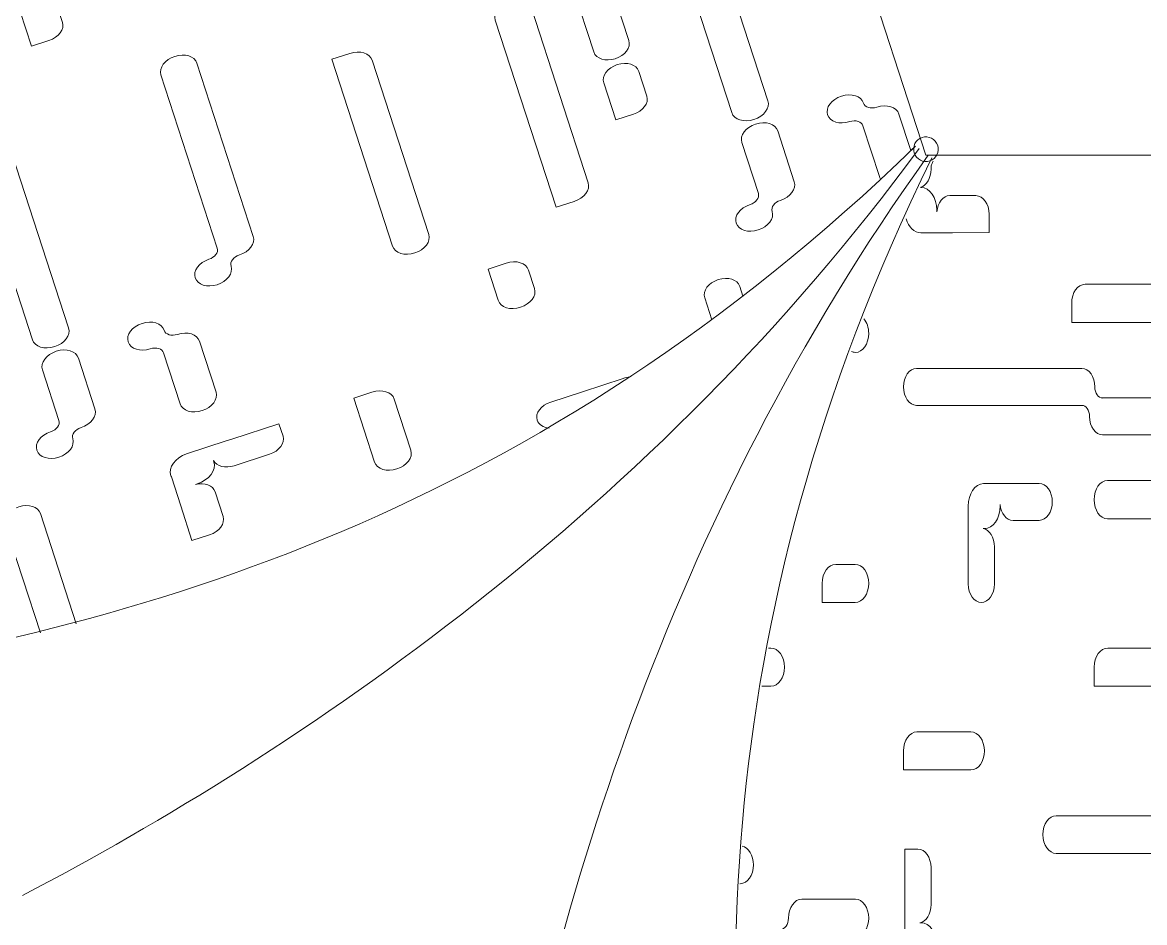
# Model space of a CAD drawing. Header units: inches. Extents: x 70 to 1671, y -1124 to -34.
# Drawn here: x 733.8 to 870.4, y -1014.5 to -904.9 of the extents above; entities that cross this region are included whole.
import ezdxf

# ---------------------------------------------------------------- set-up
doc = ezdxf.new("R2010")
doc.units = ezdxf.units.IN
doc.header["$MEASUREMENT"] = 0
doc.layers.add('creasing lines + designs', color=7, linetype='Continuous')
doc.layers.add('red cutouts', color=7, linetype='Continuous')

# ---------------------------------------------------------------- blocks, each defined once
blk = doc.blocks.new('block 26')
at = {"layer": 'creasing lines + designs', "color": 3, "lineweight": 5}
for points, knots in [([(844.64, -921.8), (844.54, -921.99), (844.46, -922.17), (844.37, -922.36), (844.37, -922.36), (844.37, -922.77), (844.37, -922.77), (844.37, -923.86), (843.83, -924.74), (843.12, -924.96), (843.11, -924.97), (843.11, -924.99), (843.1, -925), (843.11, -925), (843.12, -924.99), (843.14, -924.99), (844.21, -924.99), (845.08, -926.23), (845.08, -927.75), (845.08, -927.81), (845.08, -927.88), (845.07, -927.95), (845.07, -927.95), (845.08, -927.95), (845.08, -927.95), (845.17, -926.83), (845.84, -925.98), (846.65, -925.98), (846.65, -925.98), (849.84, -925.98), (849.84, -925.98), (850.72, -925.98), (851.43, -926.98), (851.43, -928.23), (851.43, -928.23), (851.43, -930.48), (851.43, -930.48), (851.43, -930.48), (846.98, -930.49), (846.98, -930.49), (846.98, -930.49), (843.3, -930.49), (843.3, -930.49), (843.25, -930.49), (843.19, -930.5), (843.14, -930.5), (842.33, -930.5), (841.63, -929.79), (841.34, -928.8)], [0, 0, 0, 0, 1, 1, 1, 2, 2, 2, 3, 3, 3, 4, 4, 4, 5, 5, 5, 6, 6, 6, 7, 7, 7, 8, 8, 8, 9, 9, 9, 10, 10, 10, 11, 11, 11, 12, 12, 12, 13, 13, 13, 14, 14, 14, 15, 15, 15, 16, 16, 16, 16]), ([(863.13, -936.77), (863.13, -936.77), (885.45, -936.77), (885.45, -936.77), (886.36, -936.77), (887.09, -937.8), (887.09, -939.09), (887.09, -940.38), (886.36, -941.41), (885.45, -941.41), (885.45, -941.41), (861.49, -941.41), (861.49, -941.41), (861.49, -941.41), (861.49, -939.09), (861.49, -939.09), (861.49, -937.8), (862.22, -936.77), (863.13, -936.77)], [0, 0, 0, 0, 1, 1, 1, 2, 2, 2, 3, 3, 3, 4, 4, 4, 5, 5, 5, 6, 6, 6, 6]), ([(836.2, -940.98), (836.56, -941.4), (836.78, -942.04), (836.78, -942.75), (836.78, -944.03), (836.06, -945.06), (835.16, -945.06), (834.99, -945.06), (834.83, -945.02), (834.68, -944.96)], [0, 0, 0, 0, 1, 1, 1, 2, 2, 2, 3, 3, 3, 3]), ([(842.61, -947.02), (842.61, -947.02), (862.72, -947.02), (862.72, -947.02), (863.6, -947.02), (864.31, -948.02), (864.31, -949.26), (864.31, -950.01), (864.73, -950.61), (865.26, -950.61), (865.26, -950.61), (865.27, -950.62), (865.27, -950.62), (865.27, -950.62), (865.27, -950.61), (865.27, -950.61), (865.27, -950.61), (873.26, -950.61), (873.26, -950.61), (874.14, -950.61), (874.84, -951.61), (874.84, -952.86), (874.84, -954.1), (874.14, -955.1), (873.26, -955.1), (873.26, -955.1), (873.25, -955.1), (873.25, -955.1), (873.25, -955.1), (873.25, -955.11), (873.25, -955.11), (873.25, -955.11), (865.26, -955.11), (865.26, -955.11), (864.38, -955.11), (863.67, -954.11), (863.67, -952.86), (863.67, -952.11), (863.25, -951.51), (862.72, -951.51), (862.72, -951.51), (842.61, -951.51), (842.61, -951.51), (841.73, -951.51), (841.02, -950.51), (841.02, -949.26), (841.02, -948.02), (841.73, -947.02), (842.61, -947.02)], [0, 0, 0, 0, 1, 1, 1, 2, 2, 2, 3, 3, 3, 4, 4, 4, 5, 5, 5, 6, 6, 6, 7, 7, 7, 8, 8, 8, 9, 9, 9, 10, 10, 10, 11, 11, 11, 12, 12, 12, 13, 13, 13, 14, 14, 14, 15, 15, 15, 16, 16, 16, 16]), ([(852.78, -963.77), (852.78, -965.29), (851.91, -966.52), (850.84, -966.52), (850.79, -966.52), (850.74, -966.51), (850.7, -966.51), (850.7, -966.51), (850.7, -966.51), (850.7, -966.51), (851.48, -966.65), (852.09, -967.59), (852.09, -968.75), (852.09, -968.75), (852.09, -973.25), (852.09, -973.25), (852.09, -974.5), (851.38, -975.5), (850.49, -975.5), (849.61, -975.5), (848.9, -974.5), (848.9, -973.25), (848.9, -973.25), (848.9, -969.21), (848.9, -969.21), (848.9, -969.21), (848.9, -969.21), (848.9, -969.21), (848.9, -969.21), (848.9, -964.01), (848.9, -964.01), (848.9, -963.93), (848.89, -963.85), (848.89, -963.77), (848.89, -962.29), (849.72, -961.08), (850.76, -961.02), (850.76, -961.02), (850.77, -961.01), (850.77, -961.01), (850.77, -961.01), (852.76, -961.01), (852.76, -961.01), (852.76, -961.01), (854.86, -961.01), (854.86, -961.01), (854.86, -961.01), (857.54, -961.01), (857.54, -961.01), (858.42, -961.01), (859.13, -962.01), (859.13, -963.26), (859.13, -964.51), (858.42, -965.51), (857.54, -965.51), (857.54, -965.51), (854.35, -965.51), (854.35, -965.51), (853.54, -965.51), (852.88, -964.67), (852.78, -963.57), (852.78, -963.57), (852.78, -963.57), (852.78, -963.57), (852.78, -963.64), (852.78, -963.7), (852.78, -963.77)], [0, 0, 0, 0, 1, 1, 1, 2, 2, 2, 3, 3, 3, 4, 4, 4, 5, 5, 5, 6, 6, 6, 7, 7, 7, 8, 8, 8, 9, 9, 9, 10, 10, 10, 11, 11, 11, 12, 12, 12, 13, 13, 13, 14, 14, 14, 15, 15, 15, 16, 16, 16, 17, 17, 17, 18, 18, 18, 19, 19, 19, 20, 20, 20, 21, 21, 21, 22, 22, 22, 22]), ([(888.18, -960.67), (889.09, -960.67), (889.82, -961.7), (889.82, -962.99), (889.82, -962.99), (889.82, -965.31), (889.82, -965.31), (889.82, -965.31), (865.85, -965.31), (865.85, -965.31), (864.94, -965.31), (864.22, -964.27), (864.22, -962.99), (864.22, -961.7), (864.94, -960.67), (865.85, -960.67), (865.85, -960.67), (888.18, -960.67), (888.18, -960.67)], [0, 0, 0, 0, 1, 1, 1, 2, 2, 2, 3, 3, 3, 4, 4, 4, 5, 5, 5, 6, 6, 6, 6]), ([(835.14, -975.5), (835.14, -975.5), (831.13, -975.5), (831.13, -975.5), (831.13, -975.5), (831.13, -973.18), (831.13, -973.18), (831.13, -971.9), (831.86, -970.87), (832.77, -970.87), (832.77, -970.87), (835.14, -970.87), (835.14, -970.87), (836.06, -970.87), (836.78, -971.9), (836.78, -973.18), (836.78, -974.47), (836.06, -975.5), (835.14, -975.5)], [0, 0, 0, 0, 1, 1, 1, 2, 2, 2, 3, 3, 3, 4, 4, 4, 5, 5, 5, 6, 6, 6, 6]), ([(824.59, -981.06), (824.59, -981.06), (824.89, -981.06), (824.89, -981.06), (825.8, -981.06), (826.53, -982.09), (826.53, -983.38), (826.53, -984.67), (825.8, -985.7), (824.89, -985.7), (824.89, -985.7), (823.76, -985.7), (823.76, -985.7)], [0, 0, 0, 0, 1, 1, 1, 2, 2, 2, 3, 3, 3, 4, 4, 4, 4]), ([(889.79, -983.38), (889.79, -984.67), (889.07, -985.7), (888.16, -985.7), (888.16, -985.7), (864.24, -985.7), (864.24, -985.7), (864.24, -985.7), (864.24, -983.38), (864.24, -983.38), (864.24, -982.09), (864.97, -981.06), (865.88, -981.06), (865.88, -981.06), (888.16, -981.06), (888.16, -981.06), (889.07, -981.06), (889.79, -982.09), (889.79, -983.38)], [0, 0, 0, 0, 1, 1, 1, 2, 2, 2, 3, 3, 3, 4, 4, 4, 5, 5, 5, 6, 6, 6, 6]), ([(842.66, -991.26), (842.66, -991.26), (849.22, -991.26), (849.22, -991.26), (850.13, -991.26), (850.86, -992.29), (850.86, -993.58), (850.86, -994.87), (850.13, -995.9), (849.22, -995.9), (849.22, -995.9), (841.02, -995.9), (841.02, -995.9), (841.02, -995.9), (841.02, -993.58), (841.02, -993.58), (841.02, -992.29), (841.75, -991.26), (842.66, -991.26)], [0, 0, 0, 0, 1, 1, 1, 2, 2, 2, 3, 3, 3, 4, 4, 4, 5, 5, 5, 6, 6, 6, 6]), ([(859.62, -1001.46), (859.62, -1001.46), (881.8, -1001.46), (881.8, -1001.46), (882.71, -1001.46), (883.43, -1002.48), (883.43, -1003.76), (883.43, -1004.53), (883.86, -1005.14), (884.4, -1005.14), (885.31, -1005.14), (886.03, -1006.16), (886.03, -1007.44), (886.03, -1008.72), (885.31, -1009.74), (884.4, -1009.74), (883.5, -1009.74), (882.78, -1008.72), (882.78, -1007.44), (882.78, -1006.68), (882.34, -1006.06), (881.8, -1006.06), (881.8, -1006.06), (859.62, -1006.06), (859.62, -1006.06), (858.72, -1006.06), (857.99, -1005.04), (857.99, -1003.76), (857.99, -1002.48), (858.72, -1001.46), (859.62, -1001.46)], [0, 0, 0, 0, 1, 1, 1, 2, 2, 2, 3, 3, 3, 4, 4, 4, 5, 5, 5, 6, 6, 6, 7, 7, 7, 8, 8, 8, 9, 9, 9, 10, 10, 10, 10]), ([(821.4, -1005.17), (822.18, -1005.35), (822.76, -1006.29), (822.76, -1007.44), (822.76, -1008.72), (822.04, -1009.74), (821.14, -1009.74), (821.12, -1009.74), (821.11, -1009.74), (821.09, -1009.74)], [0, 0, 0, 0, 1, 1, 1, 2, 2, 2, 3, 3, 3, 3]), ([(841.18, -1005.53), (841.18, -1005.53), (842.77, -1005.53), (842.77, -1005.53), (843.66, -1005.53), (844.37, -1006.53), (844.37, -1007.78), (844.37, -1007.78), (844.37, -1012.28), (844.37, -1012.28), (844.37, -1013.43), (843.77, -1014.36), (843, -1014.51), (843, -1014.51), (843, -1014.51), (843, -1014.51), (843.04, -1014.51), (843.09, -1014.5), (843.14, -1014.5), (844.21, -1014.5), (845.08, -1015.73), (845.08, -1017.25), (845.08, -1017.32), (845.08, -1017.39), (845.07, -1017.46), (845.07, -1017.46), (845.08, -1017.46), (845.08, -1017.46), (845.17, -1016.34), (845.84, -1015.49), (846.65, -1015.49), (846.65, -1015.49), (849.84, -1015.49), (849.84, -1015.49), (850.72, -1015.49), (851.43, -1016.49), (851.43, -1017.74), (851.43, -1017.74), (851.43, -1019.99), (851.43, -1019.99), (851.43, -1019.99), (846.98, -1019.99), (846.98, -1019.99), (846.98, -1019.99), (843.3, -1019.99), (843.3, -1019.99), (843.25, -1020), (843.19, -1020), (843.14, -1020), (842.09, -1020), (841.24, -1018.83), (841.19, -1017.36), (841.19, -1017.36), (841.18, -1017.36), (841.18, -1017.36), (841.18, -1017.36), (841.18, -1012.28), (841.18, -1012.28), (841.18, -1012.28), (841.18, -1011.57), (841.18, -1011.57), (841.18, -1011.57), (841.18, -1005.53), (841.18, -1005.53)], [0, 0, 0, 0, 1, 1, 1, 2, 2, 2, 3, 3, 3, 4, 4, 4, 5, 5, 5, 6, 6, 6, 7, 7, 7, 8, 8, 8, 9, 9, 9, 10, 10, 10, 11, 11, 11, 12, 12, 12, 13, 13, 13, 14, 14, 14, 15, 15, 15, 16, 16, 16, 17, 17, 17, 18, 18, 18, 19, 19, 19, 20, 20, 20, 21, 21, 21, 21]), ([(835.16, -1016.23), (835.16, -1016.23), (828.65, -1016.23), (828.65, -1016.23), (828.11, -1016.23), (827.67, -1016.84), (827.67, -1017.61), (827.67, -1018.89), (826.95, -1019.91), (826.05, -1019.91), (825.14, -1019.91), (824.42, -1018.89), (824.42, -1017.61), (824.42, -1016.33), (825.14, -1015.31), (826.05, -1015.31), (826.59, -1015.31), (827.02, -1014.69), (827.02, -1013.93), (827.02, -1012.65), (827.75, -1011.62), (828.65, -1011.62), (828.65, -1011.62), (835.16, -1011.62), (835.16, -1011.62), (836.06, -1011.62), (836.78, -1012.65), (836.78, -1013.93), (836.78, -1015.21), (836.06, -1016.23), (835.16, -1016.23)], [0, 0, 0, 0, 1, 1, 1, 2, 2, 2, 3, 3, 3, 4, 4, 4, 5, 5, 5, 6, 6, 6, 7, 7, 7, 8, 8, 8, 9, 9, 9, 10, 10, 10, 10])]:
    blk.add_open_spline(points, degree=3, knots=knots, dxfattribs=at)
blk = doc.blocks.new('block 30')
at = {"layer": 'creasing lines + designs', "color": 3, "lineweight": 5}
for points, knots in [([(801.54, -876.85), (801.54, -876.85), (807.76, -895.97), (807.76, -895.97), (808.03, -896.81), (807.3, -897.8), (806.11, -898.18), (805.4, -898.41), (804.96, -899), (805.12, -899.5), (805.12, -899.5), (805.12, -899.51), (805.12, -899.51), (805.12, -899.51), (805.12, -899.51), (805.12, -899.51), (805.12, -899.51), (807.59, -907.11), (807.59, -907.11), (807.86, -907.95), (807.13, -908.92), (805.94, -909.31), (804.76, -909.69), (803.59, -909.33), (803.32, -908.49), (803.32, -908.49), (803.32, -908.49), (803.32, -908.49), (803.32, -908.49), (803.32, -908.49), (803.32, -908.49), (803.32, -908.49), (800.85, -900.89), (800.85, -900.89), (800.57, -900.05), (801.31, -899.07), (802.49, -898.69), (803.21, -898.46), (803.64, -897.87), (803.48, -897.36), (803.48, -897.36), (797.27, -878.24), (797.27, -878.24), (796.99, -877.4), (797.73, -876.42), (798.91, -876.03), (800.1, -875.65), (801.27, -876.01), (801.54, -876.85)], [0, 0, 0, 0, 1, 1, 1, 2, 2, 2, 3, 3, 3, 4, 4, 4, 5, 5, 5, 6, 6, 6, 7, 7, 7, 8, 8, 8, 9, 9, 9, 10, 10, 10, 11, 11, 11, 12, 12, 12, 13, 13, 13, 14, 14, 14, 15, 15, 15, 16, 16, 16, 16]), ([(817.62, -893.2), (817.62, -893.2), (824.52, -914.43), (824.52, -914.43), (824.8, -915.3), (824.05, -916.31), (822.82, -916.7), (821.6, -917.1), (820.39, -916.73), (820.11, -915.86), (820.11, -915.86), (812.71, -893.07), (812.71, -893.07), (812.71, -893.07), (814.91, -892.35), (814.91, -892.35), (816.14, -891.95), (817.34, -892.33), (817.62, -893.2)], [0, 0, 0, 0, 1, 1, 1, 2, 2, 2, 3, 3, 3, 4, 4, 4, 5, 5, 5, 6, 6, 6, 6]), ([(745.45, -893.57), (745.45, -893.57), (745.95, -895.09), (745.95, -895.09), (746.22, -895.93), (745.48, -896.91), (744.3, -897.3), (744.3, -897.3), (740.01, -898.69), (740.01, -898.69), (738.92, -899.04), (737.85, -898.77), (737.47, -898.07), (737.47, -898.07), (737.47, -898.07), (737.47, -898.07), (737.49, -898.12), (737.51, -898.16), (737.52, -898.2), (737.85, -899.22), (736.95, -900.43), (735.51, -900.9), (735.44, -900.92), (735.38, -900.94), (735.31, -900.96), (735.31, -900.96), (735.31, -900.96), (735.31, -900.96), (736.4, -900.71), (737.42, -901.08), (737.67, -901.86), (737.67, -901.86), (738.65, -904.88), (738.65, -904.88), (738.93, -905.72), (738.19, -906.71), (737, -907.09), (737, -907.09), (734.86, -907.79), (734.86, -907.79), (734.86, -907.79), (733.49, -903.56), (733.49, -903.56), (733.49, -903.56), (732.35, -900.06), (732.35, -900.06), (732.33, -900.01), (732.31, -899.96), (732.29, -899.9), (731.96, -898.91), (732.82, -897.73), (734.2, -897.24), (734.2, -897.24), (734.2, -897.23), (734.2, -897.23), (734.2, -897.23), (739.03, -895.66), (739.03, -895.66), (739.03, -895.66), (739.71, -895.44), (739.71, -895.44), (739.71, -895.44), (745.45, -893.57), (745.45, -893.57)], [0, 0, 0, 0, 1, 1, 1, 2, 2, 2, 3, 3, 3, 4, 4, 4, 5, 5, 5, 6, 6, 6, 7, 7, 7, 8, 8, 8, 9, 9, 9, 10, 10, 10, 11, 11, 11, 12, 12, 12, 13, 13, 13, 14, 14, 14, 15, 15, 15, 16, 16, 16, 17, 17, 17, 18, 18, 18, 19, 19, 19, 20, 20, 20, 21, 21, 21, 21]), ([(802.64, -924.41), (802.92, -925.27), (802.17, -926.29), (800.94, -926.68), (800.94, -926.68), (798.74, -927.4), (798.74, -927.4), (798.74, -927.4), (791.33, -904.61), (791.33, -904.61), (791.05, -903.74), (791.8, -902.73), (793.03, -902.33), (794.25, -901.93), (795.46, -902.31), (795.74, -903.17), (795.74, -903.17), (802.64, -924.41), (802.64, -924.41)], [0, 0, 0, 0, 1, 1, 1, 2, 2, 2, 3, 3, 3, 4, 4, 4, 5, 5, 5, 6, 6, 6, 6]), ([(781.54, -932.96), (780.31, -933.36), (779.1, -932.99), (778.82, -932.12), (778.82, -932.12), (771.43, -909.37), (771.43, -909.37), (771.43, -909.37), (773.64, -908.66), (773.64, -908.66), (774.86, -908.26), (776.07, -908.64), (776.35, -909.5), (776.35, -909.5), (783.23, -930.69), (783.23, -930.69), (783.52, -931.55), (782.76, -932.56), (781.54, -932.96)], [0, 0, 0, 0, 1, 1, 1, 2, 2, 2, 3, 3, 3, 4, 4, 4, 5, 5, 5, 6, 6, 6, 6]), ([(755.02, -909.85), (755.02, -909.85), (761.87, -930.95), (761.87, -930.95), (762.15, -931.81), (761.4, -932.81), (760.19, -933.2), (759.46, -933.44), (759.01, -934.04), (759.17, -934.56), (759.45, -935.42), (758.71, -936.42), (757.49, -936.82), (756.27, -937.21), (755.08, -936.84), (754.8, -935.98), (754.52, -935.12), (755.27, -934.12), (756.48, -933.72), (757.21, -933.49), (757.66, -932.88), (757.49, -932.37), (757.49, -932.37), (750.64, -911.27), (750.64, -911.27), (750.36, -910.41), (751.11, -909.41), (752.33, -909.02), (753.54, -908.62), (754.74, -908.99), (755.02, -909.85)], [0, 0, 0, 0, 1, 1, 1, 2, 2, 2, 3, 3, 3, 4, 4, 4, 5, 5, 5, 6, 6, 6, 7, 7, 7, 8, 8, 8, 9, 9, 9, 10, 10, 10, 10]), ([(806.18, -910.03), (807.36, -909.65), (808.53, -910.01), (808.8, -910.85), (808.8, -910.85), (809.78, -913.87), (809.78, -913.87), (810.05, -914.7), (809.32, -915.68), (808.14, -916.07), (808.14, -916.07), (806, -916.76), (806, -916.76), (806, -916.76), (804.53, -912.24), (804.53, -912.24), (804.26, -911.4), (804.99, -910.42), (806.18, -910.03)], [0, 0, 0, 0, 1, 1, 1, 2, 2, 2, 3, 3, 3, 4, 4, 4, 5, 5, 5, 6, 6, 6, 6]), ([(838.24, -923.96), (838.18, -923.87), (838.13, -923.77), (838.09, -923.66), (838.09, -923.66), (836.08, -917.47), (836.08, -917.47), (835.91, -916.96), (835.2, -916.73), (834.47, -916.97), (833.25, -917.36), (832.05, -916.99), (831.77, -916.13), (831.5, -915.27), (832.24, -914.27), (833.46, -913.87), (834.68, -913.48), (835.87, -913.85), (836.15, -914.71), (836.32, -915.23), (837.04, -915.45), (837.77, -915.21), (838.98, -914.82), (840.18, -915.19), (840.46, -916.05), (840.46, -916.05), (841.9, -920.49), (841.9, -920.49), (841.99, -920.41), (842.07, -920.33), (842.15, -920.25)], [0, 0, 0, 0, 1, 1, 1, 2, 2, 2, 3, 3, 3, 4, 4, 4, 5, 5, 5, 6, 6, 6, 7, 7, 7, 8, 8, 8, 9, 9, 9, 10, 10, 10, 10]), ([(825.72, -918.1), (825.72, -918.1), (827.73, -924.29), (827.73, -924.29), (828.01, -925.15), (827.26, -926.15), (826.04, -926.55), (825.31, -926.78), (824.86, -927.39), (825.03, -927.9), (825.31, -928.76), (824.56, -929.76), (823.34, -930.16), (822.13, -930.56), (820.93, -930.18), (820.65, -929.32), (820.37, -928.46), (821.12, -927.46), (822.34, -927.07), (823.07, -926.83), (823.52, -926.23), (823.35, -925.71), (823.35, -925.71), (821.34, -919.52), (821.34, -919.52), (821.06, -918.66), (821.81, -917.66), (823.02, -917.27), (824.24, -916.87), (825.44, -917.24), (825.72, -918.1)], [0, 0, 0, 0, 1, 1, 1, 2, 2, 2, 3, 3, 3, 4, 4, 4, 5, 5, 5, 6, 6, 6, 7, 7, 7, 8, 8, 8, 9, 9, 9, 10, 10, 10, 10]), ([(732.5, -920.85), (732.5, -920.85), (739.4, -942.09), (739.4, -942.09), (739.68, -942.96), (738.92, -943.97), (737.7, -944.36), (736.47, -944.76), (735.27, -944.39), (734.99, -943.52), (734.99, -943.52), (727.58, -920.73), (727.58, -920.73), (727.58, -920.73), (729.79, -920.01), (729.79, -920.01), (731.01, -919.61), (732.22, -919.99), (732.5, -920.85)], [0, 0, 0, 0, 1, 1, 1, 2, 2, 2, 3, 3, 3, 4, 4, 4, 5, 5, 5, 6, 6, 6, 6]), ([(791.69, -938.72), (791.69, -938.72), (790.45, -934.91), (790.45, -934.91), (790.45, -934.91), (792.66, -934.19), (792.66, -934.19), (793.88, -933.79), (795.09, -934.17), (795.37, -935.03), (795.37, -935.03), (796.1, -937.29), (796.1, -937.29), (796.38, -938.15), (795.63, -939.17), (794.4, -939.56), (793.18, -939.96), (791.97, -939.59), (791.69, -938.72)], [0, 0, 0, 0, 1, 1, 1, 2, 2, 2, 3, 3, 3, 4, 4, 4, 5, 5, 5, 6, 6, 6, 6]), ([(817.69, -941.1), (817.69, -941.1), (816.82, -938.41), (816.82, -938.41), (816.54, -937.57), (817.28, -936.59), (818.46, -936.2), (819.65, -935.82), (820.82, -936.18), (821.09, -937.02), (821.09, -937.02), (821.48, -938.22), (821.48, -938.22)], [0, 0, 0, 0, 1, 1, 1, 2, 2, 2, 3, 3, 3, 4, 4, 4, 4]), ([(752.96, -951.32), (752.96, -951.32), (750.95, -945.13), (750.95, -945.13), (750.79, -944.61), (750.07, -944.39), (749.34, -944.63), (748.12, -945.02), (746.93, -944.65), (746.65, -943.79), (746.37, -942.93), (747.12, -941.93), (748.33, -941.53), (749.55, -941.14), (750.75, -941.51), (751.03, -942.37), (751.19, -942.89), (751.91, -943.11), (752.64, -942.87), (753.86, -942.48), (755.05, -942.85), (755.33, -943.71), (755.33, -943.71), (757.34, -949.9), (757.34, -949.9), (757.62, -950.75), (756.87, -951.76), (755.66, -952.15), (754.44, -952.55), (753.24, -952.18), (752.96, -951.32)], [0, 0, 0, 0, 1, 1, 1, 2, 2, 2, 3, 3, 3, 4, 4, 4, 5, 5, 5, 6, 6, 6, 7, 7, 7, 8, 8, 8, 9, 9, 9, 10, 10, 10, 10]), ([(735.53, -956.98), (735.25, -956.12), (736, -955.12), (737.21, -954.72), (737.94, -954.49), (738.39, -953.89), (738.22, -953.37), (738.22, -953.37), (736.21, -947.18), (736.21, -947.18), (735.93, -946.32), (736.68, -945.32), (737.9, -944.92), (739.11, -944.53), (740.31, -944.9), (740.59, -945.76), (740.59, -945.76), (742.6, -951.95), (742.6, -951.95), (742.88, -952.81), (742.13, -953.81), (740.91, -954.21), (740.19, -954.44), (739.74, -955.05), (739.9, -955.56), (740.18, -956.42), (739.43, -957.42), (738.22, -957.82), (737, -958.21), (735.81, -957.84), (735.53, -956.98)], [0, 0, 0, 0, 1, 1, 1, 2, 2, 2, 3, 3, 3, 4, 4, 4, 5, 5, 5, 6, 6, 6, 7, 7, 7, 8, 8, 8, 9, 9, 9, 10, 10, 10, 10]), ([(797.87, -954.28), (797.17, -954.21), (796.61, -953.87), (796.43, -953.32), (796.16, -952.48), (796.89, -951.5), (798.08, -951.11), (798.08, -951.11), (801.93, -949.86), (801.93, -949.86), (801.93, -949.86), (801.93, -949.86), (801.93, -949.86), (801.93, -949.86), (806.88, -948.25), (806.88, -948.25), (806.95, -948.22), (807.02, -948.2), (807.1, -948.17), (807.37, -948.09), (807.63, -948.03), (807.89, -948)], [0, 0, 0, 0, 1, 1, 1, 2, 2, 2, 3, 3, 3, 4, 4, 4, 5, 5, 5, 6, 6, 6, 7, 7, 7, 7]), ([(779.03, -950.74), (779.03, -950.74), (781.05, -956.98), (781.05, -956.98), (781.33, -957.84), (780.58, -958.86), (779.35, -959.25), (778.13, -959.65), (776.92, -959.28), (776.64, -958.41), (776.64, -958.41), (774.11, -950.62), (774.11, -950.62), (774.11, -950.62), (776.32, -949.9), (776.32, -949.9), (777.54, -949.5), (778.75, -949.88), (779.03, -950.74)], [0, 0, 0, 0, 1, 1, 1, 2, 2, 2, 3, 3, 3, 4, 4, 4, 5, 5, 5, 6, 6, 6, 6]), ([(756.55, -967.26), (756.55, -967.26), (754.41, -967.96), (754.41, -967.96), (754.41, -967.96), (753.04, -963.73), (753.04, -963.73), (753.04, -963.73), (751.9, -960.23), (751.9, -960.23), (751.88, -960.18), (751.86, -960.13), (751.84, -960.07), (751.51, -959.08), (752.37, -957.9), (753.75, -957.41), (753.75, -957.41), (753.75, -957.4), (753.75, -957.4), (753.75, -957.4), (758.58, -955.83), (758.58, -955.83), (758.58, -955.83), (759.26, -955.61), (759.26, -955.61), (759.26, -955.61), (765, -953.74), (765, -953.74), (765, -953.74), (765.5, -955.26), (765.5, -955.26), (765.77, -956.1), (765.03, -957.08), (763.85, -957.47), (763.85, -957.47), (759.56, -958.86), (759.56, -958.86), (758.47, -959.21), (757.41, -958.94), (757.02, -958.24), (757.02, -958.24), (757.02, -958.24), (757.02, -958.24), (757.04, -958.29), (757.06, -958.33), (757.07, -958.37), (757.4, -959.39), (756.5, -960.6), (755.06, -961.07), (754.99, -961.09), (754.93, -961.11), (754.86, -961.13), (754.86, -961.13), (754.86, -961.13), (754.86, -961.13), (755.95, -960.88), (756.97, -961.25), (757.22, -962.02), (757.22, -962.02), (758.2, -965.05), (758.2, -965.05), (758.48, -965.89), (757.74, -966.88), (756.55, -967.26)], [0, 0, 0, 0, 1, 1, 1, 2, 2, 2, 3, 3, 3, 4, 4, 4, 5, 5, 5, 6, 6, 6, 7, 7, 7, 8, 8, 8, 9, 9, 9, 10, 10, 10, 11, 11, 11, 12, 12, 12, 13, 13, 13, 14, 14, 14, 15, 15, 15, 16, 16, 16, 17, 17, 17, 18, 18, 18, 19, 19, 19, 20, 20, 20, 21, 21, 21, 21]), ([(735.96, -979.22), (735.96, -979.22), (731.69, -966.07), (731.69, -966.07), (731.42, -965.23), (732.15, -964.25), (733.34, -963.86), (734.52, -963.48), (735.69, -963.84), (735.97, -964.68), (735.97, -964.68), (740.32, -978.09), (740.32, -978.09)], [0, 0, 0, 0, 1, 1, 1, 2, 2, 2, 3, 3, 3, 4, 4, 4, 4])]:
    blk.add_open_spline(points, degree=3, knots=knots, dxfattribs=at)

msp = doc.modelspace()

# ---------------------------------------------------------------- linework, layer by layer
at = {"layer": 'creasing lines + designs', "color": 3, "lineweight": 5}
msp.add_lwpolyline([(827.27, -870.38), (870.36, -839.08), (913.44, -870.38), (896.98, -921.03), (843.73, -921.03), (827.27, -870.38)], dxfattribs=at)
for points in [[(702.66, -985.47), (748.94, -978.58), (796.41, -964.57), (842.5, -919.95)], [(842.92, -920.24), (810.54, -964.42), (767.59, -993.47), (733.78, -1011.18)], [(844.04, -921.06), (812.03, -965.51), (797.67, -1015.33), (791.28, -1052.95)], [(825.34, -1074.61), (817.6, -1028.46), (816.25, -978.99), (844.46, -921.37)]]:
    msp.add_open_spline(points, degree=3, dxfattribs=at)
at = {"layer": 'red cutouts', "color": 1, "lineweight": 5}
for points, knots in [([(633.65, -922.96), (633.65, -922.96), (633.6, -922.17), (633.6, -922.17), (634.19, -931.35), (636.54, -941.72), (641.07, -955.89), (641.07, -955.89), (641.77, -957.92), (641.77, -957.92), (641.77, -957.92), (642.4, -959.97), (642.4, -959.97), (646.92, -973.68), (651.01, -983.3), (655.74, -990.97), (664, -1004.35), (674.21, -1011.78), (692.09, -1024.65), (693.57, -1025.72), (695.11, -1026.82), (696.7, -1027.97), (696.7, -1027.97), (696.7, -1027.97), (696.7, -1027.97), (696.7, -1027.97), (696.7, -1027.97), (696.7, -1027.97), (696.7, -1027.97), (716.92, -1094.89), (716.92, -1094.89), (716.92, -1094.89), (786.77, -1093.42), (786.77, -1093.42), (786.77, -1093.42), (786.77, -1093.42), (786.77, -1093.42), (786.77, -1093.42), (786.77, -1093.42), (786.77, -1093.42), (788.35, -1094.57), (789.88, -1095.69), (791.35, -1096.77), (809.12, -1109.81), (819.34, -1117.22), (834.61, -1120.94), (843.37, -1123.07), (853.78, -1123.99), (868.22, -1124.05), (868.22, -1124.05), (870.37, -1124.02), (870.37, -1124.02), (870.37, -1124.02), (872.51, -1124.05), (872.51, -1124.05), (886.95, -1123.99), (897.36, -1123.07), (906.12, -1120.94), (921.39, -1117.22), (931.61, -1109.81), (949.38, -1096.77), (950.85, -1095.69), (952.38, -1094.57), (953.96, -1093.42), (953.96, -1093.42), (953.96, -1093.42), (953.96, -1093.42), (953.96, -1093.42), (953.94, -1093.43), (953.94, -1093.43), (953.94, -1093.43), (1023.82, -1094.89), (1023.82, -1094.89), (1023.82, -1094.89), (1044.01, -1028), (1044.01, -1028), (1044.01, -1028), (1043.98, -1028.03), (1043.98, -1028.03), (1043.98, -1028.03), (1043.98, -1028.03), (1043.98, -1028.03), (1045.58, -1026.88), (1047.11, -1025.77), (1048.59, -1024.71), (1066.48, -1011.84), (1076.7, -1004.41), (1084.96, -991.04), (1089.69, -983.37), (1093.78, -973.75), (1098.31, -960.04), (1098.31, -960.04), (1098.94, -957.99), (1098.94, -957.99), (1098.94, -957.99), (1099.63, -955.96), (1099.63, -955.96), (1104.04, -942.21), (1106.39, -932.02), (1107.07, -923.04), (1108.25, -907.36), (1104.36, -895.35), (1097.46, -874.42), (1096.89, -872.69), (1096.3, -870.89), (1095.68, -869.03), (1095.68, -869.03), (1095.68, -869.03), (1095.68, -869.03), (1095.68, -869.03), (1118.64, -803.01), (1118.64, -803.01), (1118.64, -803.01), (1061.36, -763.24), (1061.36, -763.24), (1061.36, -763.24), (1061.36, -763.24), (1061.36, -763.24), (1060.76, -761.37), (1060.19, -759.57), (1059.63, -757.83), (1052.93, -736.84), (1049.03, -724.83), (1038.87, -712.83), (1033.04, -705.96), (1025.16, -699.09), (1013.52, -690.54), (1013.52, -690.54), (1011.77, -689.31), (1011.77, -689.31), (1011.77, -689.31), (1010.05, -688.02), (1010.05, -688.02), (998.34, -679.58), (989.38, -674.19), (981.05, -670.77), (966.51, -664.79), (953.88, -664.77), (931.85, -664.86), (930.02, -664.86), (928.13, -664.87), (926.17, -664.88), (926.17, -664.88), (926.17, -664.88), (926.17, -664.88), (926.17, -664.88), (870.45, -622.62), (870.45, -622.62), (870.45, -622.62), (814.72, -664.84), (814.72, -664.84), (814.72, -664.84), (814.72, -664.84), (814.72, -664.84), (814.72, -664.84), (814.72, -664.84), (814.72, -664.84), (812.76, -664.83), (810.86, -664.82), (809.04, -664.81), (787, -664.71), (774.38, -664.72), (759.83, -670.69), (751.5, -674.11), (742.54, -679.49), (730.81, -687.92), (730.81, -687.92), (729.1, -689.21), (729.1, -689.21), (729.1, -689.21), (727.34, -690.44), (727.34, -690.44), (715.7, -698.99), (707.81, -705.85), (701.98, -712.71), (691.81, -724.7), (687.9, -736.71), (681.18, -757.7), (680.63, -759.44), (680.05, -761.24), (679.45, -763.11), (679.45, -763.11), (679.45, -763.11), (679.45, -763.11), (679.45, -763.11), (679.47, -763.08), (679.47, -763.08), (679.47, -763.08), (622.08, -802.98), (622.08, -802.98), (622.08, -802.98), (645.06, -868.97), (645.06, -868.97), (645.06, -868.97), (645.05, -868.95), (645.05, -868.95), (645.05, -868.95), (645.05, -868.95), (645.05, -868.95), (644.44, -870.82), (643.84, -872.61), (643.27, -874.35), (636.48, -894.92), (632.6, -906.88), (633.6, -922.17)], [0, 0, 0, 0, 1, 1, 1, 2, 2, 2, 3, 3, 3, 4, 4, 4, 5, 5, 5, 6, 6, 6, 7, 7, 7, 8, 8, 8, 9, 9, 9, 10, 10, 10, 11, 11, 11, 12, 12, 12, 13, 13, 13, 14, 14, 14, 15, 15, 15, 16, 16, 16, 17, 17, 17, 18, 18, 18, 19, 19, 19, 20, 20, 20, 21, 21, 21, 22, 22, 22, 23, 23, 23, 24, 24, 24, 25, 25, 25, 26, 26, 26, 27, 27, 27, 28, 28, 28, 29, 29, 29, 30, 30, 30, 31, 31, 31, 32, 32, 32, 33, 33, 33, 34, 34, 34, 35, 35, 35, 36, 36, 36, 37, 37, 37, 38, 38, 38, 39, 39, 39, 40, 40, 40, 41, 41, 41, 42, 42, 42, 43, 43, 43, 44, 44, 44, 45, 45, 45, 46, 46, 46, 47, 47, 47, 48, 48, 48, 49, 49, 49, 50, 50, 50, 51, 51, 51, 52, 52, 52, 53, 53, 53, 54, 54, 54, 55, 55, 55, 56, 56, 56, 57, 57, 57, 58, 58, 58, 59, 59, 59, 60, 60, 60, 61, 61, 61, 62, 62, 62, 63, 63, 63, 64, 64, 64, 65, 65, 65, 66, 66, 66, 67, 67, 67, 68, 68, 68, 68]), ([(843.29, -918.9), (844.07, -918.64), (844.92, -919.07), (845.18, -919.86), (845.43, -920.65), (845, -921.5), (844.22, -921.75), (843.43, -922.01), (842.58, -921.58), (842.33, -920.79), (842.07, -920), (842.5, -919.16), (843.29, -918.9)], [0, 0, 0, 0, 1, 1, 1, 2, 2, 2, 3, 3, 3, 4, 4, 4, 4])]:
    msp.add_open_spline(points, degree=3, knots=knots, dxfattribs=at)

# ---------------------------------------------------------------- block references
at = {"layer": 'creasing lines + designs'}
for name in ['block 30', 'block 26']:
    msp.add_blockref(name, (0, 0), dxfattribs=at)

doc.saveas('drawing.dxf')
